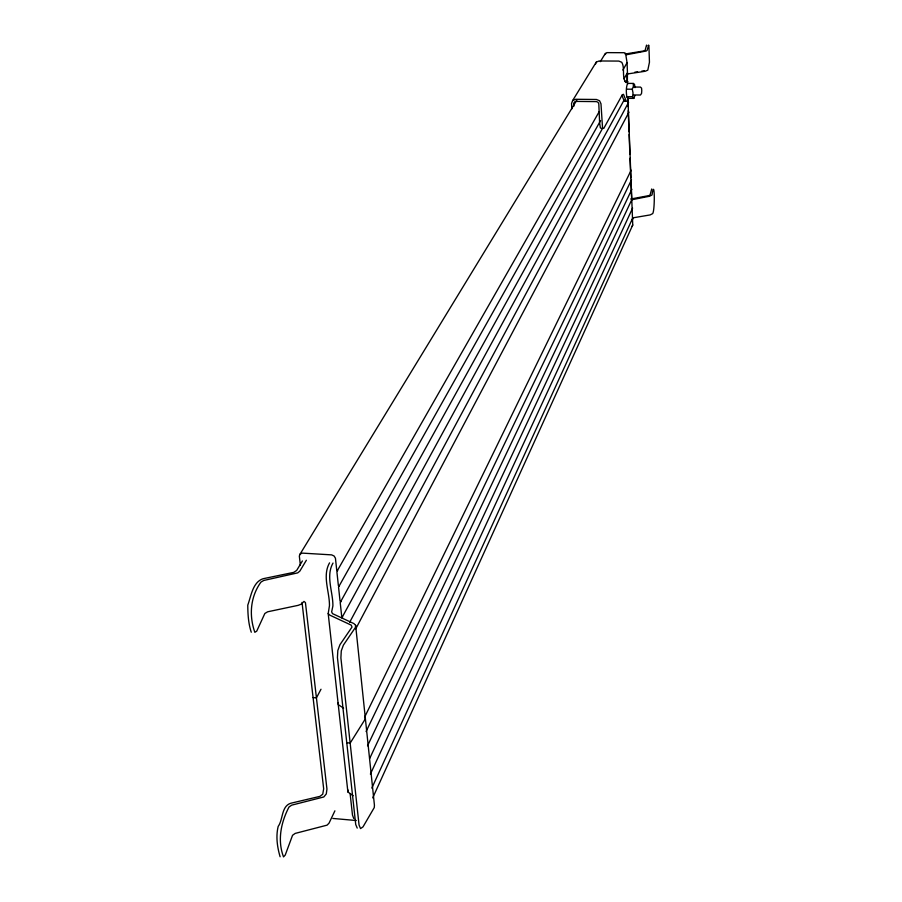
<?xml version="1.0" encoding="UTF-8"?>
<svg xmlns="http://www.w3.org/2000/svg" width="902" height="902" viewBox="0 0 902 902"><rect width="100%" height="100%" fill="white"/><g stroke="black" fill="none" stroke-linecap="round" stroke-linejoin="round"><path stroke-width="1.35" d="M338.261 702.59L338.25 704.62L343.594 708.171M353.167 795.722L347.901 791.99L328.193 613.574L329.455 605.727C329.658 591.757 322.048 575.972 329.557 562.859M365.22 717.146L365.028 719.401L350.156 743.113L346.763 742.662M355.625 625.334L355.411 627.465L343.403 645.11L341.272 650.917L340.9 657.953L359.052 825.003L360.541 828.577L362.999 826.886L374.262 807.572L374.431 805.215L355.625 625.334L353.877 623.575L332.477 613.619L331.654 611.872L332.894 605.952C333.109 591.983 325.532 576.198 333.007 563.073M634.997 87.641L634.489 84.292L633.249 83.435L627.6 83.39C625.83 87.821 626.18 92.861 626.935 97.506L628.175 98.352L633.802 98.397L634.895 95.511M633.802 98.397L632.561 96.728L633.035 92.985L632.279 89.219L633.384 86.333L633.249 83.435M628.412 97.709L627.533 101.34L626.247 101.182L623.485 94.315L622.29 94.789L603.731 128.479L602.536 127.915L600.98 103.775L599.559 100.753L596.414 99.479L575.679 99.276L572.669 100.494L571.541 103.482L571.812 108.916M595.534 64.053L596.256 62.148L599.12 60.975L618.806 61.077L621.782 62.294C625.187 68.439 621.636 76.501 625.717 82.488L626.98 80.966L627.984 81.856M576.885 100.088L300.163 553.975L299.329 556.049L300.377 565.148M604.847 54.616L606.798 52.632L624.139 52.711L625.56 53.353L627.07 62.723L622.887 70.074M372.718 797.887L632.742 225.004L627.905 98.059M371.816 788.111L632.956 217.529M631.614 220.956L633.463 217.754L650.128 214.924L652.665 213.627C655.123 210.155 654.683 176.138 652.033 194.979L649.485 196.253L631.727 199.759L630.938 181.956M632.167 226.267L632.742 225.004M370.395 774.096L632.595 208.136M369.572 758.706L632.234 198.711M334.901 810.83L329.027 823.165L327.076 825.15L295.18 833.414L292.552 835.286L285.235 855.062L283.521 856.9C277.241 840.224 280.996 822.376 289.012 807.008L291.673 805.159L323.807 796.962L326.276 793.963L326.952 789.07L305.44 602.626L303.997 601.397L301.369 604.114L298.122 605.355L267.657 611.793L264.85 613.473L256.743 631.118L254.838 632.302C248.918 615.446 250.294 596.887 260.937 582.117L263.756 580.46L297.728 572.871L299.836 571.124L306.364 560.255M367.531 745.83L631.874 189.251M366.088 731.533L631.513 179.746M364.645 717.146L631.152 170.207M355.749 628.829L628.953 112.164M320.999 689.241L316.433 697.855L313.084 697.596M349.581 622.448L628.581 102.354M341.847 617.847L624.161 99.93M342.613 617.137L341.689 616.325L340.201 602.513L602.615 128.253M340.967 601.803L340.031 600.98L338.543 587.078L600.563 120.62M624.004 78.835L627.454 72.69L627.07 62.723M339.31 586.356L338.374 585.522L336.863 571.53L599.176 111.701M302.407 560.943L296.657 570.447L293.691 572.387L263.046 578.734C252.718 582.151 251.083 596.109 247.779 605.129C247.836 614.206 248.366 623.575 251.263 632.223M600.304 61.663L605.434 53.252M572.669 100.494L596.256 62.148M627.454 72.69L627.341 83.108M626.45 54.74L646.272 50.997L647.14 50.365L648.572 45.1L648.899 45.585L649.451 62.238L647.805 70.153L645.189 71.269L628.006 73.874L627.003 75.633L627.104 81.372M300.163 553.975L302.395 553.118L331.643 554.877L334.112 556.015L335.443 558.225L336.705 569.963L337.641 570.797M630.633 199.026L648.775 195.633L650.049 195.001L651.729 188.969M625.075 54.03L643.769 50.952L645.088 50.411L646.542 45.134L646.869 45.619M634.839 72.205L637.59 71.788M641.705 71.157L644.456 70.751M633.644 87.032L640.465 87.088L641.57 88.148L641.773 90.685L641.559 93.425L640.454 95.026L633.632 94.969M626.631 89.174L632.279 89.219M626.913 96.672L632.561 96.728M332.849 818.441L356.313 820.527M625.481 101.317L624.195 101.159L621.974 95.296M601.566 128.456L600.36 127.881L599.627 122.841L598.793 103.753L598.037 102.298L596.515 101.61L575.792 101.407L574.337 102.061L573.717 103.504L573.852 106.222M624.928 80.954L625.943 81.834M328.193 613.574L329.839 615.153L351.239 625.131L352.005 627.082L339.953 644.704L337.822 650.5L337.438 657.547L355.726 824.518L357.215 828.092M280.116 856.765C277.241 847.113 275.73 836.346 278.188 826.412C283.205 819.58 281.221 806.005 290.94 803.208L319.951 796.365L322.736 794.2L323.671 788.788L302.023 602.401M353.731 818.464L352.479 815.036L350.123 793.625M627.747 98.149L628.063 106.537M628.22 110.732L629.021 131.703M629.134 134.499L629.878 154.05M630.036 158.233L630.78 177.773M627.6 83.39L627.623 84.247M347.901 789.859L347.901 791.99"/></g></svg>
